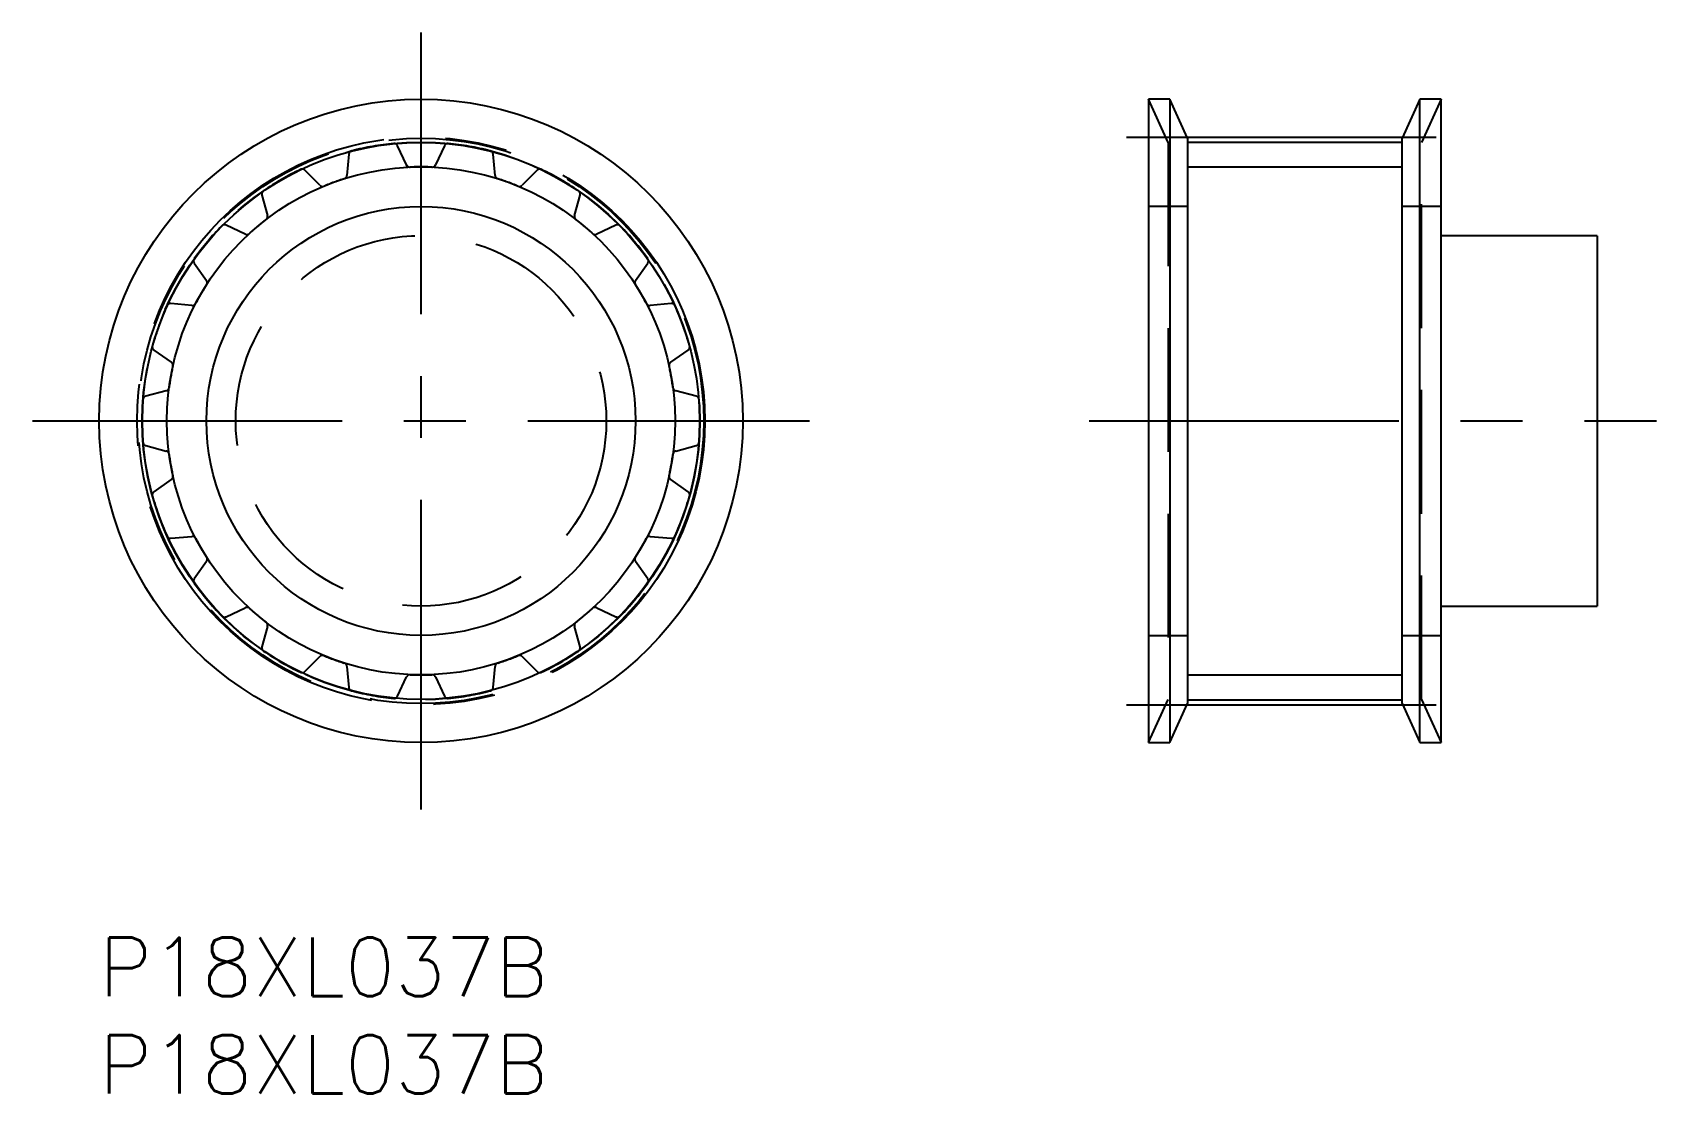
# Model space of a CAD drawing. Extents: x -3.4 to 79.9, y -8 to 46.4.
import ezdxf

# ---------------------------------------------------------------- set-up
doc = ezdxf.new("R2010")
doc.units = 0
doc.header["$LTSCALE"] = 0.5
for name, pattern in [('CENTER', [50.8, 31.75, -6.35, 6.35, -6.35]), ('DASHED', [19.05, 12.7, -6.35]), ('PHANTOM', [63.5, 31.75, -6.35, 6.35, -6.35, 6.35, -6.35])]:
    doc.linetypes.add(name, pattern=pattern)
for name, color, linetype in [('MSM_CENTER', 1, 'CENTER'), ('MSM_CONTINUOUS', 7, 'CONTINUOUS'), ('MSM_DASHED', 4, 'DASHED'), ('MSM_IMAGINARY', 6, 'PHANTOM'), ('MSM_NARROW', 5, 'CONTINUOUS'), ('MSM_PART_NUMBER', 7, 'CONTINUOUS')]:
    doc.layers.add(name, color=color, linetype=linetype)
doc.styles.get("Standard").update_dxf_attribs({"font": 'txt.shx', "height": 3, "bigfont": 'bigfont.shx'})

msp = doc.modelspace()

# ---------------------------------------------------------------- linework, layer by layer
at = {"layer": 'MSM_CENTER'}
for p, q in [((16.5, 6.576), (16.5, 46.424)), ((52.686, 41.055), (69.936, 41.055)), ((-3.424, 26.5), (36.424, 26.5)), ((50.763, 26.5), (79.858, 26.5)), ((52.686, 11.945), (69.936, 11.945))]:
    msp.add_line(p, q, dxfattribs=at)
msp.add_circle((16.5, 26.5), 14.555, dxfattribs=at)
at = {"layer": 'MSM_CONTINUOUS'}
for p, q in [((54.908, 43), (53.811, 43)), ((53.811, 43), (53.811, 10)), ((55.811, 41), (54.908, 43)), ((54.908, 43), (54.908, 10)), ((67.713, 43), (66.811, 41)), ((68.811, 43), (67.713, 43)), ((67.713, 10), (67.713, 43)), ((68.811, 10), (68.811, 43)), ((55.811, 41), (55.811, 12)), ((66.811, 12), (66.811, 41)), ((55.811, 40.8), (66.811, 40.8)), ((76.811, 36), (68.811, 36)), ((76.811, 36), (76.811, 17)), ((68.811, 17), (76.811, 17)), ((54.908, 10), (55.811, 12)), ((55.811, 12.2), (66.811, 12.2)), ((66.811, 12), (67.713, 10)), ((53.811, 10), (54.908, 10)), ((67.713, 10), (68.811, 10))]:
    msp.add_line(p, q, dxfattribs=at)
for radius in [16.5, 14.285, 11]:
    msp.add_circle((16.5, 26.5), radius, dxfattribs=at)
at = {"layer": 'MSM_DASHED'}
for p, q in [((54.811, 40.785), (53.811, 43)), ((68.811, 43), (67.811, 40.785)), ((12.8, 40.176), (12.705, 39.095)), ((15.758, 39.634), (15.3, 40.617)), ((17.7, 40.617), (17.242, 39.634)), ((20.295, 39.095), (20.2, 40.176)), ((54.811, 40.785), (54.811, 12.215)), ((67.811, 12.215), (67.811, 40.785)), ((11.311, 38.588), (10.544, 39.355)), ((22.456, 39.355), (21.689, 38.588)), ((8.345, 38.085), (8.626, 37.038)), ((24.374, 37.038), (24.655, 38.085)), ((55.811, 37.5), (53.811, 37.5)), ((68.811, 37.5), (66.811, 37.5)), ((7.49, 36.084), (6.507, 36.543)), ((26.493, 36.543), (25.51, 36.084)), ((4.875, 34.598), (5.497, 33.709)), ((27.503, 33.709), (28.125, 34.598)), ((4.755, 32.424), (3.675, 32.519)), ((29.325, 32.519), (28.245, 32.424)), ((2.806, 30.133), (3.695, 29.511)), ((29.305, 29.511), (30.194, 30.133)), ((3.437, 28.05), (2.389, 27.769)), ((30.611, 27.769), (29.563, 28.05)), ((2.389, 25.231), (3.437, 24.95)), ((29.563, 24.95), (30.611, 25.231)), ((3.695, 23.489), (2.806, 22.867)), ((30.194, 22.867), (29.305, 23.489)), ((3.675, 20.481), (4.755, 20.576)), ((28.245, 20.576), (29.325, 20.481)), ((5.497, 19.291), (4.875, 18.402)), ((28.125, 18.402), (27.503, 19.291)), ((6.507, 16.457), (7.49, 16.916)), ((25.51, 16.916), (26.493, 16.457)), ((8.626, 15.962), (8.345, 14.915)), ((24.655, 14.915), (24.374, 15.962)), ((53.811, 15.5), (55.811, 15.5)), ((66.811, 15.5), (68.811, 15.5)), ((10.544, 13.645), (11.311, 14.412)), ((21.689, 14.412), (22.456, 13.645)), ((12.705, 13.905), (12.8, 12.824)), ((15.3, 12.383), (15.758, 13.366)), ((17.242, 13.366), (17.7, 12.383)), ((20.2, 12.824), (20.295, 13.905)), ((53.811, 10), (54.811, 12.215)), ((67.811, 12.215), (68.811, 10))]:
    msp.add_line(p, q, dxfattribs=at)
for radius in [14.5, 9.5]:
    msp.add_circle((16.5, 26.5), radius, dxfattribs=at)
for centre, radius, start, end in [((12.999, 40.158), 0.2, 104.37762, 175), ((16.5, 26.5), 14.3, 95.62236, 104.37764), ((15.119, 40.532), 0.2, 25, 95.62236), ((17.881, 40.532), 0.2, 84.37764, 155), ((16.5, 26.5), 14.3, 75.62236, 84.37764), ((20.001, 40.158), 0.2, 5, 75.62236), ((16.5, 26.5), 14.3, 115.62237, 124.37764), ((10.403, 39.213), 0.2, 45, 115.62241), ((15.94, 39.718), 0.2, 205, 272.42789), ((16.5, 26.5), 13.03, 87.57211, 92.42789), ((17.06, 39.718), 0.2, 267.57211, 335), ((22.597, 39.213), 0.2, 64.37764, 135), ((16.5, 26.5), 14.3, 55.62236, 64.37764), ((11.452, 38.729), 0.2, 225, 292.42789), ((16.5, 26.5), 13.03, 107.57211, 112.42789), ((12.506, 39.113), 0.2, 287.57211, 355), ((20.494, 39.113), 0.2, 185, 252.42789), ((16.5, 26.5), 13.03, 67.57211, 72.42789), ((21.548, 38.729), 0.2, 247.57211, 315), ((8.539, 38.137), 0.2, 124.37762, 195), ((24.461, 38.137), 0.2, 345, 55.62236), ((16.5, 26.5), 13.03, 127.57211, 132.42789), ((8.433, 36.986), 0.2, 307.57218, 15), ((24.567, 36.986), 0.2, 165, 232.42789), ((16.5, 26.5), 13.03, 47.57211, 52.42789), ((16.5, 26.5), 14.3, 135.62237, 144.37764), ((6.422, 36.361), 0.2, 65, 135.62241), ((7.574, 36.265), 0.2, 245, 312.42789), ((25.426, 36.265), 0.2, 227.57211, 295), ((26.578, 36.361), 0.2, 44.37764, 115), ((16.5, 26.5), 14.3, 35.62236, 44.37764), ((5.038, 34.712), 0.2, 144.37762, 215), ((27.962, 34.712), 0.2, 325, 35.62236), ((16.5, 26.5), 13.03, 147.57211, 152.42789), ((5.333, 33.594), 0.2, 327.57218, 35), ((27.667, 33.594), 0.2, 145, 212.42789), ((16.5, 26.5), 13.03, 27.57211, 32.42789), ((3.657, 32.32), 0.2, 85, 155.62241), ((4.773, 32.624), 0.2, 265, 332.42789), ((28.227, 32.624), 0.2, 207.57218, 275), ((29.343, 32.32), 0.2, 24.37764, 95), ((16.5, 26.5), 14.3, 155.62237, 164.37764), ((16.5, 26.5), 14.3, 15.62236, 24.37764), ((2.921, 30.297), 0.2, 164.37762, 235), ((30.079, 30.297), 0.2, 305, 15.62236), ((16.5, 26.5), 13.03, 167.57211, 172.42789), ((3.58, 29.347), 0.2, 347.57218, 55), ((29.42, 29.347), 0.2, 125, 192.42789), ((16.5, 26.5), 13.03, 7.57211, 12.42789), ((16.5, 26.5), 14.3, 175.62237, 184.37764), ((2.441, 27.576), 0.2, 105, 175.62241), ((3.385, 28.243), 0.2, 285, 352.42789), ((29.615, 28.243), 0.2, 187.57211, 255), ((30.559, 27.576), 0.2, 4.37763, 75), ((16.5, 26.5), 14.3, 355.62236, 4.37764), ((2.441, 25.424), 0.2, 184.37762, 255), ((30.559, 25.424), 0.2, 285, 355.62236), ((3.385, 24.757), 0.2, 7.57211, 75), ((16.5, 26.5), 13.03, 187.57211, 192.42789), ((16.5, 26.5), 13.03, 347.57211, 352.42789), ((29.615, 24.757), 0.2, 105, 172.42789), ((3.58, 23.653), 0.2, 305, 12.42789), ((29.42, 23.653), 0.2, 167.57211, 235), ((2.921, 22.703), 0.2, 125, 195.62241), ((16.5, 26.5), 14.3, 195.62237, 204.37764), ((16.5, 26.5), 14.3, 335.62236, 344.37764), ((30.079, 22.703), 0.2, 344.37763, 55), ((3.657, 20.68), 0.2, 204.37762, 275), ((4.773, 20.376), 0.2, 27.57211, 95), ((16.5, 26.5), 13.03, 207.57211, 212.42789), ((16.5, 26.5), 13.03, 327.57211, 332.42789), ((28.227, 20.376), 0.2, 85, 152.42789), ((29.343, 20.68), 0.2, 265, 335.62236), ((5.333, 19.406), 0.2, 325, 32.42789), ((27.667, 19.406), 0.2, 147.57211, 215), ((5.038, 18.288), 0.2, 145, 215.62241), ((27.962, 18.288), 0.2, 324.37762, 35), ((16.5, 26.5), 14.3, 215.62237, 224.37764), ((16.5, 26.5), 14.3, 315.62236, 324.37764), ((7.574, 16.735), 0.2, 47.57211, 115), ((16.5, 26.5), 13.03, 227.57211, 232.42789), ((16.5, 26.5), 13.03, 307.57211, 312.42789), ((25.426, 16.735), 0.2, 65, 132.42789), ((6.422, 16.639), 0.2, 224.37765, 295), ((8.433, 16.014), 0.2, 345, 52.42789), ((24.567, 16.014), 0.2, 127.57211, 195), ((26.578, 16.639), 0.2, 245, 315.62236), ((8.539, 14.863), 0.2, 165, 235.62236), ((16.5, 26.5), 14.3, 235.62236, 244.37764), ((11.452, 14.271), 0.2, 67.57211, 135), ((16.5, 26.5), 13.03, 247.57211, 252.42789), ((16.5, 26.5), 13.03, 287.57211, 292.42789), ((21.548, 14.271), 0.2, 45, 112.42789), ((16.5, 26.5), 14.3, 295.62236, 304.37764), ((24.461, 14.863), 0.2, 304.37765, 15), ((10.403, 13.787), 0.2, 244.37765, 315), ((12.506, 13.887), 0.2, 5, 72.42789), ((15.94, 13.282), 0.2, 87.57211, 155), ((16.5, 26.5), 13.03, 267.57211, 272.42789), ((17.06, 13.282), 0.2, 25, 92.42789), ((20.494, 13.887), 0.2, 107.57211, 175), ((22.597, 13.787), 0.2, 225, 295.62236), ((12.999, 12.842), 0.2, 185, 255.62236), ((16.5, 26.5), 14.3, 255.62236, 264.37764), ((16.5, 26.5), 14.3, 275.62237, 284.37764), ((20.001, 12.842), 0.2, 284.37765, 355), ((15.119, 12.468), 0.2, 264.37765, 335), ((17.881, 12.468), 0.2, 205, 275.62241)]:
    msp.add_arc(centre, radius, start, end, dxfattribs=at)
at = {"layer": 'MSM_IMAGINARY'}
msp.add_circle((16.5, 26.5), 14.3, dxfattribs=at)
at = {"layer": 'MSM_NARROW'}
for p, q in [((15.815, 39.512), (15.758, 39.634)), ((17.185, 39.512), (17.242, 39.634)), ((55.811, 39.53), (66.811, 39.53)), ((55.811, 13.47), (66.811, 13.47))]:
    msp.add_line(p, q, dxfattribs=at)
msp.add_circle((16.5, 26.5), 13.03, dxfattribs=at)

# ---------------------------------------------------------------- texts
at = {"layer": 'MSM_PART_NUMBER'}
for p in [(0, -3), (0, -8)]:
    msp.add_text('P18XL037B', height=3, dxfattribs=at).set_placement(p)

doc.saveas('drawing.dxf')
